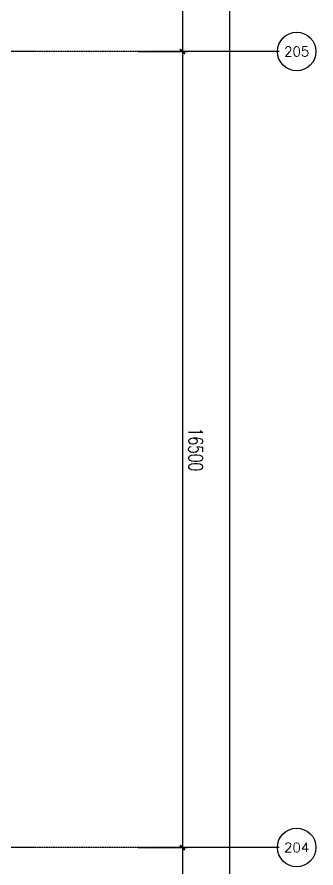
# Model space of a CAD drawing. Extents: x -954573 to 446329, y 489853 to 1226784.
# Drawn here: x 372527 to 378725, y 689146 to 706786 of the extents above; entities that cross this region are included whole.
import ezdxf
from ezdxf.enums import TextEntityAlignment as Align

# ---------------------------------------------------------------- set-up
doc = ezdxf.new("R2010")
doc.units = 0
doc.header["$LTSCALE"] = 10
doc.header["$MEASUREMENT"] = 0
doc.linetypes.add('10平面$0$DOTE', pattern=[2.42, 2, -0.2, 0.02, -0.2])
doc.layers.get('Defpoints').update_dxf_attribs({"color": 210})
for name, color, linetype in [('10平面$0$A-AXIS-D', 8, 'Continuous'), ('10平面$0$A-AXIS-DOTE', 8, '10平面$0$DOTE'), ('10平面$0$AS-WALL', 8, 'Continuous'), ('10平面$0$PUB_TEXT', 8, 'Continuous'), ('A-LIN-V', 9, 'Continuous')]:
    doc.layers.add(name, color=color, linetype=linetype)
doc.styles.add('10平面$0$_TCH_AXIS', font='COMPLEX', dxfattribs={"bigfont": 'GBCBIG'})
doc.styles.add('10平面$0$_TCH_DIM_T3', font='SIMPLEX', dxfattribs={"width": 0.705882, "bigfont": 'GBCBIG'})
doc.styles.add('10平面$0$A-DIM_T3', font='SIMPLEX', dxfattribs={"width": 0.705882, "bigfont": 'GBCBIG'})
doc.dimstyles.new('10平面$0$_TCH_ARCH&&100', dxfattribs={"dimtxt": 297.5, "dimasz": 100, "dimexe": 100, "dimexo": 100, "dimgap": 126.25, "dimtad": 1, "dimdec": 0, "dimzin": 0, "dimdsep": 46, "dimtxsty": '10平面$0$_TCH_DIM_T3', "dimblk": '10平面$0$_ArchTick', "dimcen": 0.09, "dimclrt": 7, "dimazin": 2, "dimtfac": 1, "dimtdec": 0, "dimtix": 1, "dimtmove": 2, "dimatfit": 3, "dimfxl": 0, "dimtolj": 1, "dimtzin": 0, "dimarcsym": 0})
doc.dimstyles.new('10平面$0$A-DIM&&100', dxfattribs={"dimtxt": 297.5, "dimasz": 100, "dimexe": 100, "dimexo": 100, "dimgap": 126.25, "dimtad": 1, "dimdec": 0, "dimzin": 0, "dimdsep": 46, "dimtxsty": '10平面$0$A-DIM_T3', "dimblk": '10平面$0$_ArchTick', "dimcen": 0.09, "dimclrt": 7, "dimazin": 2, "dimtfac": 1, "dimtdec": 0, "dimtix": 1, "dimtmove": 2, "dimatfit": 3, "dimfxl": 0, "dimtolj": 1, "dimtzin": 0, "dimarcsym": 0})

# ---------------------------------------------------------------- blocks, each defined once
blk = doc.blocks.new('10平面$0$_ArchTick')
at = {"color": 0, "linetype": 'ByBlock', "const_width": 0.4}
blk.add_lwpolyline([(-0.5, -0.5), (0.5, 0.5)], dxfattribs=at)
blk = doc.blocks.new('*D2997')
at = {"layer": '10平面$0$A-AXIS-D', "color": 0, "lineweight": -2}
for p, q in [((95776, -82250), (96792, -82250)), ((96692, -82250), (96692, -98750)), ((95776, -98750), (96792, -98750))]:
    blk.add_line(p, q, dxfattribs=at)
at = {"layer": 'Defpoints', "color": 0}
for p in [(95676, -82250), (95676, -98750), (96692, -98750)]:
    blk.add_point(p, dxfattribs=at)
at = {"layer": '10平面$0$A-AXIS-D', "color": 0, "lineweight": -2, "xscale": 100, "yscale": 100, "zscale": 100}
for p, rotation in [((96692, -82250), 90), ((96692, -98750), 270)]:
    blk.add_blockref('10平面$0$_ArchTick', p, dxfattribs=dict(at, rotation=rotation))
at = {"layer": '10平面$0$A-AXIS-D', "color": 7, "insert": (96967, -90500), "char_height": 297.5, "attachment_point": 5, "rotation": 270, "style": '10平面$0$A-DIM_T3'}
blk.add_mtext('\\A1;16500', dxfattribs=at)
blk = doc.blocks.new('*D2998')
at = {"layer": '10平面$0$A-AXIS-D', "color": 0, "lineweight": -2}
for p, q in [((95776, -98750), (96792, -98750)), ((96692, -98750), (96692, -115250)), ((95776, -115250), (96792, -115250))]:
    blk.add_line(p, q, dxfattribs=at)
at = {"layer": 'Defpoints', "color": 0}
for p in [(95676, -98750), (95676, -115250), (96692, -115250)]:
    blk.add_point(p, dxfattribs=at)
at = {"layer": '10平面$0$A-AXIS-D', "color": 0, "lineweight": -2, "xscale": 100, "yscale": 100, "zscale": 100}
for p, rotation in [((96692, -98750), 90), ((96692, -115250), 270)]:
    blk.add_blockref('10平面$0$_ArchTick', p, dxfattribs=dict(at, rotation=rotation))
at = {"layer": '10平面$0$A-AXIS-D', "color": 7, "insert": (96967, -107000), "char_height": 297.5, "attachment_point": 5, "rotation": 270, "style": '10平面$0$A-DIM_T3'}
blk.add_mtext('\\A1;16500', dxfattribs=at)
blk = doc.blocks.new('*D2999')
at = {"layer": '10平面$0$A-AXIS-D', "color": 0, "lineweight": -2}
for p, q in [((95776, -115250), (96792, -115250)), ((96692, -115250), (96692, -131750)), ((95776, -131750), (96792, -131750))]:
    blk.add_line(p, q, dxfattribs=at)
at = {"layer": 'Defpoints', "color": 0}
for p in [(95676, -115250), (95676, -131750), (96692, -131750)]:
    blk.add_point(p, dxfattribs=at)
at = {"layer": '10平面$0$A-AXIS-D', "color": 0, "lineweight": -2, "xscale": 100, "yscale": 100, "zscale": 100}
for p, rotation in [((96692, -115250), 90), ((96692, -131750), 270)]:
    blk.add_blockref('10平面$0$_ArchTick', p, dxfattribs=dict(at, rotation=rotation))
at = {"layer": '10平面$0$A-AXIS-D', "color": 7, "insert": (96967, -123500), "char_height": 297.5, "attachment_point": 5, "rotation": 270, "style": '10平面$0$A-DIM_T3'}
blk.add_mtext('\\A1;16500', dxfattribs=at)
blk = doc.blocks.new('*D3083')
at = {"layer": '10平面$0$A-AXIS-D', "color": 0, "lineweight": -2}
for p, q in [((95876, -81600), (97772, -81600)), ((97672, -81600), (97672, -165400)), ((95876, -165400), (97772, -165400))]:
    blk.add_line(p, q, dxfattribs=at)
at = {"layer": 'Defpoints', "color": 0}
for p in [(95776, -81600), (95776, -165400), (97672, -165400)]:
    blk.add_point(p, dxfattribs=at)
at = {"layer": '10平面$0$A-AXIS-D', "color": 0, "lineweight": -2, "xscale": 100, "yscale": 100, "zscale": 100}
for p, rotation in [((97672, -81600), 90), ((97672, -165400), 270)]:
    blk.add_blockref('10平面$0$_ArchTick', p, dxfattribs=dict(at, rotation=rotation))
at = {"layer": '10平面$0$A-AXIS-D', "color": 7, "insert": (97947, -123500), "char_height": 297.5, "attachment_point": 5, "rotation": 270, "style": '10平面$0$_TCH_DIM_T3'}
blk.add_mtext('\\A1;83800', dxfattribs=at)
blk = doc.blocks.new('10平面$0$dote')
at = {"layer": '10平面$0$A-AXIS-D'}
for centre in [(99061.5, -98748.9), (99061.5, -115248.9)]:
    blk.add_circle(centre, 400, dxfattribs=at)
at = {"layer": '10平面$0$A-AXIS-DOTE', "ltscale": 2}
for p, q in [((98696.4, -98750), (-75513.6, -98750)), ((98696.4, -115250), (-75513.6, -115250))]:
    blk.add_line(p, q, dxfattribs=at)
at = {"layer": '10平面$0$PUB_TEXT', "style": '10平面$0$_TCH_AXIS'}
for s, height, p, p2 in [('205', 202.97, (98800.5, -98850.4), (99322.4, -98850.4)), ('204', 196.63, (98799.3, -115347.2), (99323.7, -115347.2))]:
    blk.add_text(s, height=height, dxfattribs=at).set_placement(p, p2, align=Align.FIT)
at = {"layer": '10平面$0$A-AXIS-D'}
for base, p1, p2, dimstyle, picture, middle in [((97671.9, -165400), (95776.4, -81600), (95776.4, -165400), '10平面$0$_TCH_ARCH&&100', '*D3083', (97946.9, -123500)), ((96692.2, -98750), (95676.4, -82250), (95676.4, -98750), '10平面$0$A-DIM&&100', '*D2997', (96967.2, -90500)), ((96692.2, -115250), (95676.4, -98750), (95676.4, -115250), '10平面$0$A-DIM&&100', '*D2998', (96967.2, -107000)), ((96692.2, -131750), (95676.4, -115250), (95676.4, -131750), '10平面$0$A-DIM&&100', '*D2999', (96967.2, -123500))]:
    dim = blk.add_linear_dim(base=base, p1=p1, p2=p2, angle=270, dimstyle=dimstyle, override={"dimgap": 0}, dxfattribs=at)
    dim.commit()
    dim.dimension.update_dxf_attribs({"geometry": picture, "text_midpoint": middle, "dimtype": 129, "text_rotation": 270})
blk = doc.blocks.new('10平面')
at = {"layer": '10平面$0$AS-WALL'}
blk.add_blockref('10平面$0$dote', (279263.6, 804820), dxfattribs=at)

msp = doc.modelspace()

# ---------------------------------------------------------------- block references
at = {"layer": 'A-LIN-V'}
msp.add_blockref('10平面', (0, 0), dxfattribs=at)

doc.saveas('drawing.dxf')
